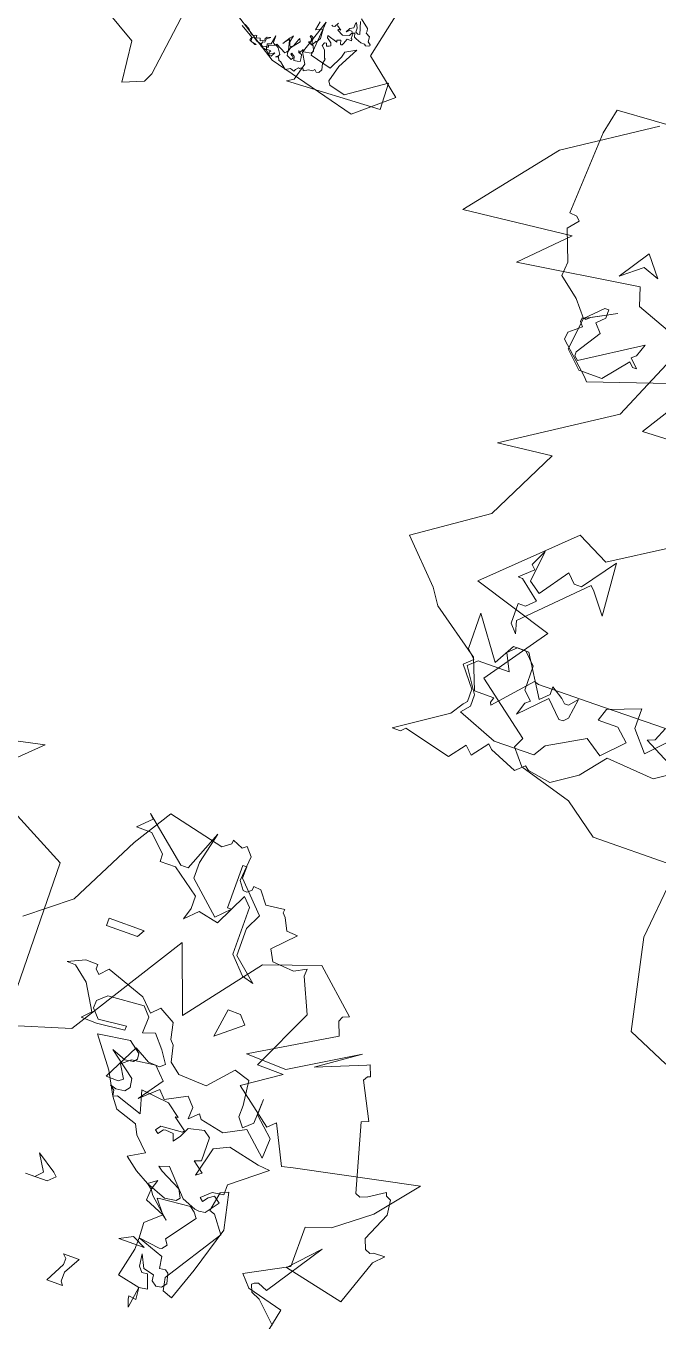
# Model space of a CAD drawing. Header units: metres. Extents: x -71 to 881, y -503 to 661.
# Drawn here: x 314.44 to 317.5, y 197.67 to 203.93 of the extents above; entities that cross this region are included whole.
import ezdxf

# ---------------------------------------------------------------- set-up
doc = ezdxf.new("R2010")
doc.units = ezdxf.units.M
doc.layers.add('ARBRE', color=100, linetype='Continuous', lineweight=13, true_color=0x00ff3f)

# ---------------------------------------------------------------- blocks, each defined once
blk = doc.blocks.new('WMF2', base_point=(0, 0.01))
at = {"color": 251, "lineweight": 0, "true_color": 0x636466}
for points in [[(81.23, -212.64), (86.45, -202.37), (92.4, -197.64)], [(210.72, -142.97), (221.5, -142.28), (222.26, -138.6), (222.84, -126.51), (221.75, -126.41), (221.24, -125.83), (222.46, -124.38), (220.76, -119.93), (220.93, -117.85), (217.92, -115.52), (216.01, -113.25), (211.75, -115.52), (215.09, -113.71), (215.69, -113.21), (216.23, -113.25), (216.29, -112.71), (215.78, -112.1), (217.44, -110.7), (217.53, -109.6), (213.13, -105.6), (212.64, -105.02), (197.13, -110.25), (202.88, -101.16), (188.84, -101.73)], [(193.55, -87.25), (201.48, -82.18), (206.17, -84.52), (217.5, -73.62), (205.76, -70.03), (212.07, -61.12), (204.08, -54.99), (204.77, -53.52), (202.84, -51.25), (195.1, -48.95), (190.12, -45.33), (178.29, -45.44)], [(69.61, -32.48), (62.22, -27.79), (49.27, -24.43), (44.16, -28.75), (49.49, -33.04), (47.38, -42.86)], [(41.63, -148.52), (39.67, -158.01), (44.92, -159.4), (46.44, -161.06), (40.43, -164.26), (40.42, -170.12), (36.91, -171.27), (31.95, -175.08), (27.13, -180.99), (44.83, -177.37), (46.41, -176.96), (49.12, -182.48), (50.2, -181.46), (55.69, -185.68), (50.55, -189.17), (54.41, -189.22), (50.23, -198.2), (52.48, -203.12), (52.39, -204.21), (54.12, -203.26), (57.28, -203.53), (58.15, -205.15), (55.25, -208.11), (56.89, -208.24), (57.74, -209.97), (58.25, -210.45), (58.2, -211), (60.88, -210.67), (62.28, -212.43), (63.37, -212.54), (63.42, -211.98), (64, -211.48), (64.56, -211.53), (65.45, -212.71), (65.14, -216.33), (66.13, -217.51), (66.73, -217.02), (68.24, -217.69), (68.28, -217.15), (69.45, -216.26), (77.76, -218.17), (81.23, -212.64), (81.23, -212.64)], [(215.12, -142.21), (227.2, -134.24), (237.13, -121.84), (221.43, -123.58), (227.53, -117.47), (210.08, -120.09), (209.21, -117.47), (201.41, -114.58), (204.04, -108.47), (206.64, -102.36), (221.47, -92.77), (213.62, -93.64), (218.84, -83.17), (228.67, -76.4), (223.08, -70.7), (221.59, -68.47), (214.46, -63.39), (212.7, -59.01), (209.83, -58.98), (210.04, -58.28), (209.88, -57.88), (205.22, -63.07), (204.55, -62.86), (196.2, -62.98), (185.71, -63.11), (186.56, -61.11), (187.58, -60.7), (178.92, -56.25)], [(177.81, -43.34), (178.67, -34.61), (175.87, -21.54), (169.72, -18.91)], [(96.74, -32.59), (81.64, -23.67), (81.04, -17.76), (78.09, -18.94), (77.45, -20.28), (75.41, -35.48)], [(40.11, -155.63), (43.05, -158.46), (44.35, -159.02), (44.76, -160.04), (44.45, -160.3), (43.92, -160.51), (42.49, -159.91), (37.1, -168.03), (40.97, -163.9), (32.15, -161.95), (29.82, -168.64), (28.52, -170), (30.14, -169.93), (30.65, -169.72), (31.37, -170.03), (31.94, -171.46), (30.17, -175.61), (30.45, -177.74), (31.15, -178.04), (31.35, -178.56), (33.6, -177.07), (34.61, -176.66), (35.32, -176.96), (38.04, -186.65), (37.02, -187.05), (39.7, -192.27), (39.35, -192.88), (38.94, -193.04), (39.56, -194.57), (39.97, -194.4), (46.81, -191.62), (41.05, -195.63), (50.47, -189.97), (56.38, -190.15), (44.99, -196.88), (45.76, -198.84), (45.47, -199.54), (44.55, -199.92), (50.64, -205.39), (58.51, -202.62), (66.66, -192.17), (70.16, -201.76), (80.62, -185.19), (89.7, -182.43), (90.01, -206.45), (97.85, -210.62)], [(106.23, -212.96), (97.57, -221.28), (108.11, -219.06)], [(57.77, -28.84), (58.63, -30.3), (56.93, -35.37), (57.37, -30.33), (54.22, -29.5), (53.25, -31.47), (53.04, -32.3), (51.55, -33.16), (53.17, -30.11), (53.78, -27.79), (53.47, -27.25), (51.12, -26.63), (45.81, -30.31), (45.66, -26.44), (59.37, -25.77), (58.42, -26.33), (57.77, -28.84), (57.77, -28.84)], [(52.44, -37.5), (51.18, -36.52), (51.08, -36.13), (51.12, -35.83), (50.51, -35.51), (50.45, -34.8), (50.07, -34.49), (50.03, -34.34), (50.2, -34.23), (50.61, -34.11), (50.82, -34.33), (51.37, -34.3), (52.2, -34.62), (52.47, -34.77), (52.63, -35.28), (52.87, -35.21), (52.86, -34.42), (52.76, -34.37), (52.7, -34.11), (53.34, -34.14), (53.62, -33.41), (53.77, -33.15), (53.9, -33.1), (53.97, -33.15), (54.13, -33.69), (54.66, -33.51), (54.57, -33.25), (56.09, -33.72), (56.03, -33.37), (55.31, -32.87), (55.2, -32.49), (55.39, -32.36), (55.77, -32.24), (55.88, -32.62), (56.15, -32.56), (56.36, -32.12), (55.85, -31.63), (55.46, -30.55), (55.3, -30.46), (55.43, -29.76), (55.24, -28.88), (55.5, -28.39), (55.87, -28.34), (56.16, -28.62), (56.42, -28.33), (56.99, -28.28), (57.65, -27.88), (57.72, -28.12), (58.03, -28.17), (58.25, -27.98), (58.41, -28.05), (58.73, -27.66), (58.86, -27.41), (59.43, -27.6), (60.1, -27.17), (61.07, -28.04), (61.37, -28.09), (61.58, -28.52), (61.97, -28.4), (61.62, -28.65), (61.49, -28.9), (62.03, -29.74), (62.37, -29.92), (63.43, -29.61), (63.34, -29.34), (63.61, -29.26), (63.52, -29), (62.86, -28.99), (63.01, -28.72), (62.94, -28.47), (62.26, -28.88), (62.57, -28.28), (62.89, -28.34), (63.48, -28.85), (64.34, -29.1), (64.6, -29.45), (65.11, -29.53), (65.65, -29.92), (65.93, -29.83), (66.02, -29.66), (65.89, -29.26), (65.11, -29.09), (65.26, -29.04), (66.15, -29.41), (66.02, -29.89), (67.84, -30.97)], [(67.51, -31.22), (66.81, -30.85), (66.26, -30.24), (65.89, -30.14), (65.56, -30.31), (65.43, -30.34), (65.4, -29.99), (64.88, -30.15), (64.76, -29.76), (64.15, -30.11), (64.22, -30.34), (64, -30.58), (63.48, -30.72), (64.02, -30.36), (64.06, -29.83), (64.32, -29.76), (64.47, -29.5), (64.37, -29.25), (64.12, -29.12), (63.68, -29.31), (63.59, -29.47), (63.68, -29.74), (63.15, -29.91), (62.91, -31.2), (62.89, -30.2), (62.83, -30.07), (62.59, -29.93), (62.37, -30.14), (60.91, -29.37), (60.7, -29.58), (60.56, -29.85), (60.92, -31.25), (60.95, -31.35), (61.49, -30.77), (61.62, -30.52), (60.95, -31.58), (60.73, -31.77), (60.58, -32.05), (60.79, -31.06), (60.63, -30.55), (60.45, -30.45), (60.1, -30.71), (59.75, -31.73), (59.62, -31.98), (59.42, -31.56), (60.41, -30.31), (60.57, -29.63), (60.56, -29.41), (60.48, -29.15), (59.78, -28.78), (59.61, -29.12), (59.81, -29.35), (60.09, -29.48), (59.99, -29.66), (59.52, -29.31), (59.36, -28.78), (58.88, -28.85), (58.48, -28.96), (58.53, -29.53), (58.63, -29.93), (59.11, -30.07), (59.2, -30.34), (58.98, -30.11), (58.66, -30.69), (58.5, -30.4), (57.42, -30.59), (57.23, -30.94), (57.5, -31.63), (57.97, -31.77), (58.34, -31.96), (58.03, -32.11), (58.06, -32.48), (58.09, -32.59), (58.37, -32.72), (58.26, -32.91), (58, -32.77), (57.77, -31.77), (57.68, -31.73), (57.33, -32.4), (57.28, -32.27), (56.9, -32.97), (56.98, -34.3), (57.97, -33.85), (57.74, -35.15)], [(56.04, -35.25), (55.87, -35.15), (55.61, -35.22), (55.28, -35.83)], [(55.27, -35.48), (54.61, -35.03), (54.96, -35), (55.02, -34.9), (54.16, -34.45), (53.24, -34.74), (53.05, -35.07), (52.92, -35.12), (53.11, -35.44), (53.43, -35.41), (53.84, -35.06), (53.53, -35.66), (53.04, -35.95), (52.98, -36.7)], [(52.93, -36.78), (52.55, -36.04), (52.54, -35.47), (52.19, -35.28), (51.91, -35.35), (52.44, -37.08)], [(220.57, -50.22), (221.79, -50.2), (214.78, -54.92), (213.59, -56.76), (213.1, -57.26), (213.13, -59.1), (215.47, -61.97), (214.27, -63.08), (215.5, -64.29), (215.56, -69.52), (211.34, -63.72), (209.67, -66.67), (207.37, -66.7), (203.77, -60.91), (202.56, -62.13), (202.58, -63.23), (200.85, -62.15), (200.24, -61.55), (199.64, -61.56), (198.56, -62.79), (199.01, -59.87), (199.61, -59.26), (200.21, -59.24), (202.55, -61.52), (206.05, -57.94), (205.47, -59.78), (204.85, -60.28), (206.1, -61.48), (206.14, -65.01), (207.85, -66.7), (209.07, -66.69), (210.27, -65.56), (209.03, -63.15), (213.66, -63.1), (214.86, -61.99), (212.51, -58.47), (212.49, -56.77), (213.57, -55.55), (207.7, -53.3), (201.85, -53.37), (200.78, -55.09), (195.57, -58.07), (193.11, -56.39), (190.24, -59.36), (192.08, -61.04), (195, -61.01), (194.41, -62.83), (189.81, -64.59), (189.77, -61.68), (187.3, -58.79), (183.33, -62.96)], [(181.46, -58.23), (184.95, -55.88), (192.02, -56.41), (194.9, -52.85), (198.42, -50.48), (201.82, -51.06), (202.43, -51.55), (203.66, -50.42), (207.69, -52.09), (208.3, -52.68), (210.1, -50.35), (211.21, -51.44), (213, -49.09), (219.97, -50.84), (220.57, -50.22), (220.57, -50.22)], [(211.1, -72.56), (210.01, -72.56), (208.8, -73.77), (211.73, -76.09), (212.35, -76.09), (210.51, -77.8), (211.1, -78.4), (210.01, -80.71), (210.51, -76.09), (208.8, -74.88), (205.88, -79.01), (204.66, -77.8), (203.56, -77.8), (200.04, -82.55), (199.42, -74.88), (201.73, -77.8), (202.34, -78.4), (210.51, -70.25), (210.01, -68.43), (211.1, -69.64), (211.1, -72.56), (211.1, -72.56)], [(216.62, -108.51), (216.01, -113.25), (213.7, -115.58), (213.1, -115.58), (213.1, -114.35), (214.19, -113.25), (213.1, -112.03), (215.41, -108.51), (215.41, -107.9), (214.8, -107.41), (206.64, -112.66), (207.25, -110.82), (207.86, -110.33), (206.64, -109.11), (207.25, -109.11), (207.86, -109.72), (210.77, -106.2), (214.19, -106.2), (216.62, -108.51), (216.62, -108.51)], [(208.1, -122), (210.46, -122.83), (213.34, -120.5), (210.43, -124.86), (208.1, -122), (208.1, -122)], [(59.93, -151.15), (60.32, -152.23), (60.38, -152.67), (59.29, -152.55), (59.49, -154.26), (58.26, -154.43), (58.99, -156.48), (59.78, -156.36), (60.39, -157.12), (60.6, -158.84), (59.69, -157), (58.12, -156.61), (58.04, -155.76), (57.3, -155.21), (56.47, -155.37), (55.94, -156.07), (56.34, -157.53), (56.79, -157.86), (57.66, -157.75), (57.9, -159.41), (61.78, -160.83), (58.66, -160.38), (58.28, -160.48), (57.75, -161.18), (58.26, -161.95), (55.2, -166.06), (55.75, -166.8), (56.5, -167.36), (60.96, -166.95), (61.31, -166.89), (59.77, -164.96), (59.07, -164.44), (62, -167.02), (62.51, -167.79), (63.26, -168.35), (60.34, -167.25), (58.66, -167.5), (58.28, -168), (58.89, -169.15), (61.9, -170.7), (62.6, -171.21), (61.18, -171.65), (57.84, -168.06), (55.81, -167.24), (55.17, -167.15), (54.29, -167.27), (52.87, -169.18), (53.82, -169.88), (54.6, -169.37), (55.15, -168.63), (55.66, -169.01), (54.32, -170.26), (52.66, -170.5), (52.66, -171.97), (47.81, -175.9), (49.56, -176.04), (54.15, -177.07), (56.26, -176.06), (57.34, -171.75), (56.54, -172.31), (58.19, -173.55), (57.21, -173.91), (57.26, -177.31), (58.26, -178.06), (60.53, -177.56), (61.17, -176.18), (61.91, -175.17), (62.25, -176.19), (63.37, -176.26), (63.72, -176.21), (64.28, -175.46), (64.78, -175.83), (64.22, -176.58), (61.08, -176.8), (60.89, -177.07), (62.8, -178.48), (62.37, -178.54), (64.31, -180), (68.46, -180.44), (67.52, -177.18), (71.39, -178.5), (71.97, -178.23), (72.13, -179.07), (72.84, -179.59), (71.95, -179.32), (70.65, -179.51), (70.12, -180.21), (70.34, -181.46), (74.19, -184.37), (72.12, -183.59), (70.89, -183.77), (70.51, -184.27), (70.59, -185.1), (72.3, -186.38), (76.95, -185.71), (73.74, -181.48), (71.97, -178.23), (70.82, -176.69), (67.68, -175.65), (66.98, -174.25), (64.97, -172.31), (67.26, -170.98), (65.32, -169.52), (63.26, -168.35), (62.04, -169.25), (62.51, -167.79), (62.6, -166.17), (59.77, -164.96), (61.9, -163.05), (61.78, -160.83), (61.83, -159.09), (62.73, -154.97), (59.49, -154.26), (59.93, -151.15), (59.93, -151.15)], [(70.48, -153.72), (70.48, -154.59), (70.98, -155.09), (68.65, -155.09), (70, -152.75), (70, -151.4), (69.61, -150.88), (71.95, -150.88), (70.48, -153.72), (70.48, -153.72)], [(56.45, -156.83), (51.18, -165.09), (52.99, -167.49), (53.79, -167.78), (53.24, -170.6), (52.14, -171.11), (51.01, -165.85), (52.98, -159.15), (54.67, -154.45), (56.12, -154.97), (56.45, -156.83), (56.45, -156.83)], [(62.6, -160.74), (60.66, -159.76), (64.44, -159.76), (62.6, -160.74), (62.6, -160.74)], [(78.47, -163.95), (77.51, -164.92), (78.97, -167.27), (76.15, -165.41), (75.64, -164.92), (76.63, -163.95), (79.84, -163.95), (78.47, -163.95), (78.47, -163.95)], [(52.76, -180.21), (55.75, -178.63), (59.24, -179.37), (59.71, -180), (60.98, -178.83), (60.92, -180.53), (62.07, -181.8), (65.07, -180.21), (66.12, -181.35), (68.53, -179.14), (66.06, -182.57), (67.81, -184.35), (71.26, -183.89), (72.51, -182.83), (71.38, -180.95), (72, -180.48), (73.83, -180.56), (71.19, -185.7), (68.92, -184.4), (67.21, -184.32), (66.57, -184.91), (67.73, -186.66), (69.36, -188.54), (71.08, -188), (71, -190.33), (72.16, -191.6), (77.42, -191.2), (78.69, -190.03), (78.74, -188.92), (77.57, -187.67), (73.52, -188.11), (73.54, -187.51), (77.6, -187.05), (79.9, -187.14), (78.75, -188.32), (80.93, -191.95), (83.16, -193.74), (84.39, -193.79), (82.02, -194.91), (80.2, -194.84), (80.22, -194.22), (79.64, -193.6), (78.5, -194.76), (72.73, -192.72), (70.97, -190.94), (69.83, -192.11), (67.56, -190.81), (67.04, -188.46), (66.45, -187.83), (65.94, -185.49), (64.29, -184.21), (60.16, -184.05), (57.09, -187.45), (54.82, -186.75), (54.35, -183.2), (54.41, -181.49), (53.37, -180.24), (52.1, -181.39), (51.95, -184.94), (52.04, -182.63), (49.22, -180.06), (49.34, -177.15), (52.76, -180.21), (52.76, -180.21)], [(59.05, -195.06), (57.96, -193.84), (61.5, -190.92), (60.89, -195.06), (59.05, -195.06), (59.05, -195.06)], [(62.92, -202.64), (62.92, -209.57), (64.13, -210.8), (66.44, -206.05), (69.38, -206.67), (71.07, -204.94), (70.59, -206.67), (70.59, -208.49), (74.6, -211.4), (76.92, -211.4), (76.92, -212.49), (79.35, -214.81), (81.66, -214.81), (79.84, -216.64), (80.44, -217.25), (73.99, -211.89), (72.89, -211.89), (70.59, -217.73), (71.68, -213.12), (71.68, -210.8), (67.05, -206.67), (65.23, -208.49), (65.83, -208.49), (65.83, -214.81), (65.23, -214.81), (65.23, -213.12), (61.21, -208.97), (62.31, -206.67), (62.31, -202.64), (58.89, -199.71), (60.6, -200.21), (62.92, -202.64), (62.92, -202.64)], [(80.95, -201.5), (75.73, -201.5), (76.34, -200.42), (80.95, -200.42), (80.95, -201.5), (80.95, -201.5)]]:
    blk.add_lwpolyline(points, dxfattribs=at)

msp = doc.modelspace()

# ---------------------------------------------------------------- block references
at = {"layer": 'ARBRE', "color": 251, "lineweight": 5, "true_color": 0x636466, "xscale": 0.03451886634015593, "yscale": 0.03451886634015593, "zscale": 0.03451886634015593, "rotation": 160.1685466476646}
for p in [(317.33, 202.1311), (322.8292, 196.3074), (315.1139, 192.1242)]:
    msp.add_blockref('WMF2', p, dxfattribs=at)

doc.saveas('drawing.dxf')
